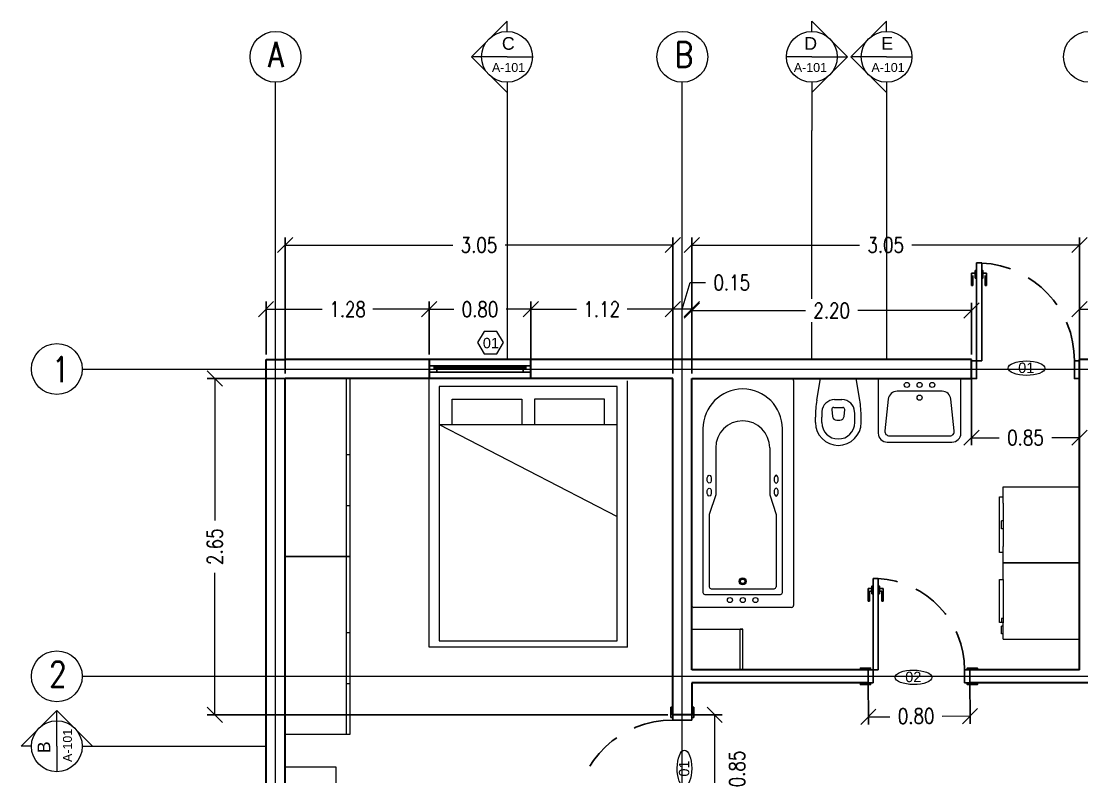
# Model space of a CAD drawing. Header units: metres. Extents: x 60.2 to 105.7, y 8.7 to 63.7.
# Drawn here: x 74.16 to 82.5, y 41.94 to 47.89 of the extents above; entities that cross this region are included whole.
import ezdxf

# ---------------------------------------------------------------- set-up
doc = ezdxf.new("R2010")
doc.units = ezdxf.units.M
doc.header["$LTSCALE"] = 5
doc.header["$MEASUREMENT"] = 0
doc.linetypes.add('TRATTEGGIATA2', pattern=[0.375, 0.25, -0.125])
doc.layers.get('0').update_dxf_attribs({"color": 30})
doc.layers.get('DEFPOINTS').update_dxf_attribs({"color": 210})
for name, color, linetype, lineweight in [('A-ANNO-DIMS', 3, 'Continuous', 9), ('A-ANNO-SYMB', 3, 'Continuous', 18), ('A-ANNO-TEXT', 3, 'Continuous', 18), ('A-DOOR-FULL', 4, 'Continuous', 25), ('A-FURN', 8, 'Continuous', 18), ('A-GLAZ-FULL', 4, 'Continuous', 25), ('A-WALL-FULL-EXTR', 7, 'Continuous', 35), ('A-WALL-FULL-INTR', 7, 'Continuous', 35)]:
    doc.layers.add(name, color=color, linetype=linetype, lineweight=lineweight)
doc.styles.add('ARIAL', font='arial.ttf')
doc.styles.add('E-ROMANS', font='romans.shx', dxfattribs={"width": 0.8})
doc.styles.get("Standard").update_dxf_attribs({"font": 'arial.ttf'})
doc.dimstyles.new('E-0100_ARW_18', dxfattribs={"dimscale": 0.001, "dimtxt": 180, "dimasz": 180, "dimexe": 90, "dimexo": 60, "dimgap": 90, "dimtad": 0, "dimzin": 0, "dimdsep": 46, "dimtxsty": 'E-ROMANS', "dimblk": 'OPEN90', "dimcen": 90, "dimclrd": 256, "dimclre": 256, "dimclrt": 256, "dimadec": 0, "dimazin": 0, "dimtfac": 1, "dimtmove": 1, "dimatfit": 3, "dimldrblk": 'OPEN90', "dimfxl": 1, "dimtfill": 1, "dimtolj": 1, "dimtzin": 0, "dimarcsym": 0})

# ---------------------------------------------------------------- blocks, each defined once
blk = doc.blocks.new('_Oblique')
at = {"color": 0, "linetype": 'ByBlock', "lineweight": -2}
blk.add_line((-0.5, -0.5), (0.5, 0.5), dxfattribs=at)
blk = doc.blocks.new('*D216')
at = {"layer": 'A-ANNO-DIMS', "transparency": 16777216}
for p, q in [((79.3582, 45.6196), (79.4212, 45.8296)), ((79.4212, 45.8296), (79.5412, 45.8296)), ((79.4332, 45.6196), (79.2832, 45.6196))]:
    blk.add_line(p, q, dxfattribs=at)
at = {"layer": 'A-ANNO-DIMS', "lineweight": -2, "transparency": 16777216}
for p, q in [((79.2832, 45.1144), (79.2832, 45.6796)), ((79.4332, 45.1144), (79.4332, 45.6796))]:
    blk.add_line(p, q, dxfattribs=at)
at = {"layer": 'DEFPOINTS', "color": 0, "transparency": 16777216}
for p in [(79.2832, 45.6196), (79.2832, 45.0744), (79.4332, 45.0744)]:
    blk.add_point(p, dxfattribs=at)
at = {"layer": 'A-ANNO-DIMS', "transparency": 16777216, "xscale": 0.12, "yscale": 0.12, "zscale": 0.12, "rotation": 180}
blk.add_blockref('_Oblique', (79.2832, 45.6196), dxfattribs=at)
at = {"layer": 'A-ANNO-DIMS', "transparency": 16777216, "xscale": 0.12, "yscale": 0.12, "zscale": 0.12}
blk.add_blockref('_Oblique', (79.4332, 45.6196), dxfattribs=at)
at = {"layer": 'A-ANNO-DIMS', "transparency": 16777216, "insert": (79.7475, 45.8296), "char_height": 0.12, "attachment_point": 5, "style": 'E-ROMANS', "bg_fill": 3, "box_fill_scale": 1.25, "bg_fill_color": 256, "bg_fill_true_color": 13158600, "bg_fill_transparency": 0}
blk.add_mtext('\\A1;0.15', dxfattribs=at)
blk = doc.blocks.new('_Open90')
at = {"color": 0, "linetype": 'ByBlock', "lineweight": -2}
for p, q in [((0, 0), (-1, 0)), ((-0.5, 0.5), (0, 0)), ((0, 0), (-0.5, -0.5))]:
    blk.add_line(p, q, dxfattribs=at)
blk = doc.blocks.new('*D217')
at = {"layer": 'A-ANNO-DIMS', "lineweight": -2, "transparency": 16777216}
for p, q in [((78.1662, 45.1144), (78.1662, 45.6796)), ((79.2832, 45.1144), (79.2832, 45.6796))]:
    blk.add_line(p, q, dxfattribs=at)
at = {"layer": 'A-ANNO-DIMS', "transparency": 16777216}
for p, q in [((78.1662, 45.6196), (78.5253, 45.6196)), ((79.2832, 45.6196), (78.9241, 45.6196))]:
    blk.add_line(p, q, dxfattribs=at)
at = {"layer": 'DEFPOINTS', "color": 0, "transparency": 16777216}
for p in [(78.1662, 45.6196), (78.1662, 45.0744), (79.2832, 45.0744)]:
    blk.add_point(p, dxfattribs=at)
at = {"layer": 'A-ANNO-DIMS', "transparency": 16777216, "xscale": 0.12, "yscale": 0.12, "zscale": 0.12, "rotation": 180}
blk.add_blockref('_Oblique', (78.1662, 45.6196), dxfattribs=at)
at = {"layer": 'A-ANNO-DIMS', "transparency": 16777216, "xscale": 0.12, "yscale": 0.12, "zscale": 0.12}
blk.add_blockref('_Oblique', (79.2832, 45.6196), dxfattribs=at)
at = {"layer": 'A-ANNO-DIMS', "transparency": 16777216, "insert": (78.7247, 45.6196), "char_height": 0.12, "attachment_point": 5, "style": 'E-ROMANS', "bg_fill": 3, "box_fill_scale": 1.25, "bg_fill_color": 256, "bg_fill_true_color": 13158600, "bg_fill_transparency": 0}
blk.add_mtext('\\A1;1.12', dxfattribs=at)
blk = doc.blocks.new('*D218')
at = {"layer": 'A-ANNO-DIMS', "lineweight": -2, "transparency": 16777216}
for p, q in [((77.3662, 45.2644), (77.3662, 45.6796)), ((78.1662, 45.2644), (78.1662, 45.6796))]:
    blk.add_line(p, q, dxfattribs=at)
at = {"layer": 'A-ANNO-DIMS', "transparency": 16777216}
for p, q in [((77.3662, 45.6196), (77.5599, 45.6196)), ((78.1662, 45.6196), (77.9725, 45.6196))]:
    blk.add_line(p, q, dxfattribs=at)
at = {"layer": 'DEFPOINTS', "color": 0, "transparency": 16777216}
for p in [(77.3662, 45.6196), (77.3662, 45.2244), (78.1662, 45.2244)]:
    blk.add_point(p, dxfattribs=at)
at = {"layer": 'A-ANNO-DIMS', "transparency": 16777216, "xscale": 0.12, "yscale": 0.12, "zscale": 0.12, "rotation": 180}
blk.add_blockref('_Oblique', (77.3662, 45.6196), dxfattribs=at)
at = {"layer": 'A-ANNO-DIMS', "transparency": 16777216, "xscale": 0.12, "yscale": 0.12, "zscale": 0.12}
blk.add_blockref('_Oblique', (78.1662, 45.6196), dxfattribs=at)
at = {"layer": 'A-ANNO-DIMS', "transparency": 16777216, "insert": (77.7662, 45.6196), "char_height": 0.12, "attachment_point": 5, "style": 'E-ROMANS', "bg_fill": 3, "box_fill_scale": 1.25, "bg_fill_color": 256, "bg_fill_true_color": 13158600, "bg_fill_transparency": 0}
blk.add_mtext('\\A1;0.80', dxfattribs=at)
blk = doc.blocks.new('*D219')
at = {"layer": 'A-ANNO-DIMS', "lineweight": -2, "transparency": 16777216}
for p, q in [((76.0832, 45.2644), (76.0832, 45.6796)), ((77.3662, 45.2644), (77.3662, 45.6796))]:
    blk.add_line(p, q, dxfattribs=at)
at = {"layer": 'A-ANNO-DIMS', "transparency": 16777216}
for p, q in [((76.0832, 45.6196), (76.5253, 45.6196)), ((77.3662, 45.6196), (76.9241, 45.6196))]:
    blk.add_line(p, q, dxfattribs=at)
at = {"layer": 'DEFPOINTS', "color": 0, "transparency": 16777216}
for p in [(76.0832, 45.6196), (76.0832, 45.2244), (77.3662, 45.2244)]:
    blk.add_point(p, dxfattribs=at)
at = {"layer": 'A-ANNO-DIMS', "transparency": 16777216, "xscale": 0.12, "yscale": 0.12, "zscale": 0.12, "rotation": 180}
blk.add_blockref('_Oblique', (76.0832, 45.6196), dxfattribs=at)
at = {"layer": 'A-ANNO-DIMS', "transparency": 16777216, "xscale": 0.12, "yscale": 0.12, "zscale": 0.12}
blk.add_blockref('_Oblique', (77.3662, 45.6196), dxfattribs=at)
at = {"layer": 'A-ANNO-DIMS', "transparency": 16777216, "insert": (76.7247, 45.6196), "char_height": 0.12, "attachment_point": 5, "style": 'E-ROMANS', "bg_fill": 3, "box_fill_scale": 1.25, "bg_fill_color": 256, "bg_fill_true_color": 13158600, "bg_fill_transparency": 0}
blk.add_mtext('\\A1;1.28', dxfattribs=at)
blk = doc.blocks.new('*D220')
at = {"layer": 'A-ANNO-DIMS', "lineweight": -2, "transparency": 16777216}
for p, q in [((76.2332, 45.1144), (76.2332, 46.185)), ((79.2832, 45.1144), (79.2832, 46.185))]:
    blk.add_line(p, q, dxfattribs=at)
at = {"layer": 'A-ANNO-DIMS', "transparency": 16777216}
for p, q in [((76.2332, 46.125), (77.5519, 46.125)), ((79.2832, 46.125), (77.9645, 46.125))]:
    blk.add_line(p, q, dxfattribs=at)
at = {"layer": 'DEFPOINTS', "color": 0, "transparency": 16777216}
for p in [(76.2332, 46.125), (76.2332, 45.0744), (79.2832, 45.0744)]:
    blk.add_point(p, dxfattribs=at)
at = {"layer": 'A-ANNO-DIMS', "transparency": 16777216, "xscale": 0.12, "yscale": 0.12, "zscale": 0.12, "rotation": 180}
blk.add_blockref('_Oblique', (76.2332, 46.125), dxfattribs=at)
at = {"layer": 'A-ANNO-DIMS', "transparency": 16777216, "xscale": 0.12, "yscale": 0.12, "zscale": 0.12}
blk.add_blockref('_Oblique', (79.2832, 46.125), dxfattribs=at)
at = {"layer": 'A-ANNO-DIMS', "transparency": 16777216, "insert": (77.7582, 46.125), "char_height": 0.12, "attachment_point": 5, "style": 'E-ROMANS', "bg_fill": 3, "box_fill_scale": 1.25, "bg_fill_color": 256, "bg_fill_true_color": 13158600, "bg_fill_transparency": 0}
blk.add_mtext('\\A1;3.05', dxfattribs=at)
blk = doc.blocks.new('*D221')
at = {"layer": 'A-ANNO-DIMS', "lineweight": -2, "transparency": 16777216}
for p, q in [((79.4332, 45.1144), (79.4332, 46.185)), ((82.4832, 45.1644), (82.4832, 46.185))]:
    blk.add_line(p, q, dxfattribs=at)
at = {"layer": 'A-ANNO-DIMS', "transparency": 16777216}
for p, q in [((79.4332, 46.125), (80.7519, 46.125)), ((82.4832, 46.125), (81.1645, 46.125))]:
    blk.add_line(p, q, dxfattribs=at)
at = {"layer": 'DEFPOINTS', "color": 0, "transparency": 16777216}
for p in [(79.4332, 46.125), (79.4332, 45.0744), (82.4832, 45.1244)]:
    blk.add_point(p, dxfattribs=at)
at = {"layer": 'A-ANNO-DIMS', "transparency": 16777216, "xscale": 0.12, "yscale": 0.12, "zscale": 0.12, "rotation": 180}
blk.add_blockref('_Oblique', (79.4332, 46.125), dxfattribs=at)
at = {"layer": 'A-ANNO-DIMS', "transparency": 16777216, "xscale": 0.12, "yscale": 0.12, "zscale": 0.12}
blk.add_blockref('_Oblique', (82.4832, 46.125), dxfattribs=at)
at = {"layer": 'A-ANNO-DIMS', "transparency": 16777216, "insert": (80.9582, 46.125), "char_height": 0.12, "attachment_point": 5, "style": 'E-ROMANS', "bg_fill": 3, "box_fill_scale": 1.25, "bg_fill_color": 256, "bg_fill_true_color": 13158600, "bg_fill_transparency": 0}
blk.add_mtext('\\A1;3.05', dxfattribs=at)
blk = doc.blocks.new('*D224')
at = {"layer": 'A-ANNO-DIMS', "lineweight": -2, "transparency": 16777216}
for p, q in [((79.2432, 45.0744), (75.6201, 45.0744)), ((79.2432, 42.4294), (75.6201, 42.4294))]:
    blk.add_line(p, q, dxfattribs=at)
at = {"layer": 'A-ANNO-DIMS', "transparency": 16777216}
for p, q in [((75.6801, 45.0744), (75.6801, 43.9582)), ((75.6801, 42.4294), (75.6801, 43.5456))]:
    blk.add_line(p, q, dxfattribs=at)
at = {"layer": 'DEFPOINTS', "color": 0, "transparency": 16777216}
for p in [(79.2832, 45.0744), (75.6801, 42.4294), (79.2832, 42.4294)]:
    blk.add_point(p, dxfattribs=at)
at = {"layer": 'A-ANNO-DIMS', "transparency": 16777216, "xscale": 0.12, "yscale": 0.12, "zscale": 0.12}
for p, rotation in [((75.6801, 45.0744), 90), ((75.6801, 42.4294), 270)]:
    blk.add_blockref('_Oblique', p, dxfattribs=dict(at, rotation=rotation))
at = {"layer": 'A-ANNO-DIMS', "transparency": 16777216, "insert": (75.6801, 43.7519), "char_height": 0.12, "attachment_point": 5, "rotation": 90, "style": 'E-ROMANS', "bg_fill": 3, "box_fill_scale": 1.25, "bg_fill_color": 256, "bg_fill_true_color": 13158600, "bg_fill_transparency": 0}
blk.add_mtext('\\A1;2.65', dxfattribs=at)
blk = doc.blocks.new('*D225')
at = {"layer": 'A-ANNO-DIMS', "lineweight": -2, "transparency": 16777216}
for p, q in [((79.3232, 42.4294), (79.6726, 42.4294)), ((79.3232, 41.5794), (79.6726, 41.5794))]:
    blk.add_line(p, q, dxfattribs=at)
at = {"layer": 'A-ANNO-DIMS', "transparency": 16777216}
blk.add_line((79.6126, 42.4294), (79.6126, 41.5794), dxfattribs=at)
at = {"layer": 'DEFPOINTS', "color": 0, "transparency": 16777216}
for p in [(79.2832, 42.4294), (79.2832, 41.5794), (79.6126, 41.5794)]:
    blk.add_point(p, dxfattribs=at)
at = {"layer": 'A-ANNO-DIMS', "transparency": 16777216, "xscale": 0.12, "yscale": 0.12, "zscale": 0.12}
for p, rotation in [((79.6126, 42.4294), 90), ((79.6126, 41.5794), 270)]:
    blk.add_blockref('_Oblique', p, dxfattribs=dict(at, rotation=rotation))
at = {"layer": 'A-ANNO-DIMS', "transparency": 16777216, "insert": (79.7895, 42.0044), "char_height": 0.12, "attachment_point": 5, "rotation": 90, "style": 'E-ROMANS', "bg_fill": 3, "box_fill_scale": 1.25, "bg_fill_color": 256, "bg_fill_true_color": 13158600, "bg_fill_transparency": 0}
blk.add_mtext('\\A1;0.85', dxfattribs=at)
blk = doc.blocks.new('*D202')
at = {"layer": 'A-ANNO-DIMS', "lineweight": -2, "transparency": 16777216}
for p, q in [((81.6332, 45.0699), (81.6332, 44.5498)), ((82.4832, 45.0699), (82.4832, 44.5498))]:
    blk.add_line(p, q, dxfattribs=at)
at = {"layer": 'A-ANNO-DIMS', "transparency": 16777216}
for p, q in [((81.6332, 44.6098), (81.8519, 44.6098)), ((82.4832, 44.6098), (82.2645, 44.6098))]:
    blk.add_line(p, q, dxfattribs=at)
at = {"layer": 'DEFPOINTS', "color": 0, "transparency": 16777216}
for p in [(81.6332, 45.1099), (82.4832, 45.1099), (82.4832, 44.6098)]:
    blk.add_point(p, dxfattribs=at)
at = {"layer": 'A-ANNO-DIMS', "transparency": 16777216, "xscale": 0.12, "yscale": 0.12, "zscale": 0.12, "rotation": 180}
blk.add_blockref('_Oblique', (81.6332, 44.6098), dxfattribs=at)
at = {"layer": 'A-ANNO-DIMS', "transparency": 16777216, "xscale": 0.12, "yscale": 0.12, "zscale": 0.12}
blk.add_blockref('_Oblique', (82.4832, 44.6098), dxfattribs=at)
at = {"layer": 'A-ANNO-DIMS', "transparency": 16777216, "insert": (82.0582, 44.6098), "char_height": 0.12, "attachment_point": 5, "style": 'E-ROMANS', "bg_fill": 3, "box_fill_scale": 1.25, "bg_fill_color": 256, "bg_fill_true_color": 13158600, "bg_fill_transparency": 0}
blk.add_mtext('\\A1;0.85', dxfattribs=at)
blk = doc.blocks.new('*D203')
at = {"layer": 'A-ANNO-DIMS', "lineweight": -2, "transparency": 16777216}
for p, q in [((79.4332, 45.2644), (79.4332, 45.6692)), ((81.6332, 45.2644), (81.6332, 45.6692))]:
    blk.add_line(p, q, dxfattribs=at)
at = {"layer": 'A-ANNO-DIMS', "transparency": 16777216}
for p, q in [((79.4332, 45.6092), (80.3269, 45.6092)), ((81.6332, 45.6092), (80.7395, 45.6092))]:
    blk.add_line(p, q, dxfattribs=at)
at = {"layer": 'DEFPOINTS', "color": 0, "transparency": 16777216}
for p in [(81.6332, 45.6092), (79.4332, 45.2244), (81.6332, 45.2244)]:
    blk.add_point(p, dxfattribs=at)
at = {"layer": 'A-ANNO-DIMS', "transparency": 16777216, "xscale": 0.12, "yscale": 0.12, "zscale": 0.12, "rotation": 180}
blk.add_blockref('_Oblique', (79.4332, 45.6092), dxfattribs=at)
at = {"layer": 'A-ANNO-DIMS', "transparency": 16777216, "xscale": 0.12, "yscale": 0.12, "zscale": 0.12}
blk.add_blockref('_Oblique', (81.6332, 45.6092), dxfattribs=at)
at = {"layer": 'A-ANNO-DIMS', "transparency": 16777216, "insert": (80.5332, 45.6092), "char_height": 0.12, "attachment_point": 5, "style": 'E-ROMANS', "bg_fill": 3, "box_fill_scale": 1.25, "bg_fill_color": 256, "bg_fill_true_color": 13158600, "bg_fill_transparency": 0}
blk.add_mtext('\\A1;2.20', dxfattribs=at)
blk = doc.blocks.new('*D228')
at = {"layer": 'A-ANNO-DIMS', "lineweight": -2, "transparency": 16777216}
for p, q in [((80.8194, 42.738), (80.8218, 42.3536)), ((81.6194, 42.743), (81.6218, 42.3585))]:
    blk.add_line(p, q, dxfattribs=at)
at = {"layer": 'A-ANNO-DIMS', "transparency": 16777216}
for p, q in [((80.8214, 42.4136), (80.9912, 42.4146)), ((81.6214, 42.4185), (81.4037, 42.4171))]:
    blk.add_line(p, q, dxfattribs=at)
at = {"layer": 'DEFPOINTS', "color": 0, "transparency": 16777216}
for p in [(80.8192, 42.778), (81.6192, 42.783), (81.6214, 42.4185)]:
    blk.add_point(p, dxfattribs=at)
at = {"layer": 'A-ANNO-DIMS', "transparency": 16777216, "xscale": 0.12, "yscale": 0.12, "zscale": 0.12}
for p, rotation in [((80.8214, 42.4136), 180.3536814932403), ((81.6214, 42.4185), 0.3536814932403859)]:
    blk.add_blockref('_Oblique', p, dxfattribs=dict(at, rotation=rotation))
at = {"layer": 'A-ANNO-DIMS', "transparency": 16777216, "insert": (81.1974, 42.4207), "char_height": 0.12, "attachment_point": 5, "rotation": 0.35368, "style": 'E-ROMANS', "bg_fill": 3, "box_fill_scale": 1.25, "bg_fill_color": 256, "bg_fill_true_color": 13158600, "bg_fill_transparency": 0}
blk.add_mtext('\\A1;0.80', dxfattribs=at)
blk = doc.blocks.new('*D204')
at = {"layer": 'A-ANNO-DIMS', "lineweight": -2, "transparency": 16777216}
for p, q in [((82.4832, 45.2644), (82.4832, 45.6796)), ((83.4832, 45.2644), (83.4832, 45.6796))]:
    blk.add_line(p, q, dxfattribs=at)
at = {"layer": 'A-ANNO-DIMS', "transparency": 16777216}
for p, q in [((82.4832, 45.6196), (82.7838, 45.6196)), ((83.4832, 45.6196), (83.1826, 45.6196))]:
    blk.add_line(p, q, dxfattribs=at)
at = {"layer": 'DEFPOINTS', "color": 0, "transparency": 16777216}
for p in [(82.4832, 45.6196), (82.4832, 45.2244), (83.4832, 45.2244)]:
    blk.add_point(p, dxfattribs=at)
at = {"layer": 'A-ANNO-DIMS', "transparency": 16777216, "xscale": 0.12, "yscale": 0.12, "zscale": 0.12, "rotation": 180}
blk.add_blockref('_Oblique', (82.4832, 45.6196), dxfattribs=at)
at = {"layer": 'A-ANNO-DIMS', "transparency": 16777216, "xscale": 0.12, "yscale": 0.12, "zscale": 0.12}
blk.add_blockref('_Oblique', (83.4832, 45.6196), dxfattribs=at)
at = {"layer": 'A-ANNO-DIMS', "transparency": 16777216, "insert": (82.9832, 45.6196), "char_height": 0.12, "attachment_point": 5, "style": 'E-ROMANS', "bg_fill": 3, "box_fill_scale": 1.25, "bg_fill_color": 256, "bg_fill_true_color": 13158600, "bg_fill_transparency": 0}
blk.add_mtext('\\A1;1.00', dxfattribs=at)
blk = doc.blocks.new('ORR14C226')
for p, q in [((-0.1688, -0.1697), (-0.14, 0)), ((-0.14, 0), (0.14, 0)), ((0, 0), (0, 0)), ((0, 0), (0, 0)), ((0, 0), (0, 0)), ((0, 0), (0, 0)), ((0, 0), (0, 0)), ((0, 0), (0, 0)), ((0, 0), (0, 0)), ((0, 0), (0, 0)), ((0, 0), (0, 0)), ((0, 0), (0, 0)), ((0, 0), (0, 0)), ((0, 0), (0, 0)), ((0, 0), (0, 0)), ((0, 0), (0, 0)), ((0, 0), (0, 0)), ((0, 0), (0, 0)), ((0, 0), (0, 0)), ((0, 0), (0, 0)), ((0, 0), (0, 0)), ((0, 0), (0, 0)), ((0, 0), (0, 0)), ((0, 0), (0, 0)), ((0, 0), (0, 0)), ((0.1688, -0.1697), (0.14, 0)), ((0, 0), (0, 0)), ((0, 0), (0, 0)), ((0, 0), (0, 0)), ((0, 0), (0, 0)), ((0, 0), (0, 0)), ((0, 0), (0, 0)), ((0, 0), (0, 0)), ((0, 0), (0, 0)), ((0, 0), (0, 0)), ((0, 0), (0, 0)), ((0, 0), (0, 0)), ((0, 0), (0, 0)), ((0, 0), (0, 0)), ((0, 0), (0, 0)), ((0, 0), (0, 0)), ((0, 0), (0, 0)), ((0, 0), (0, 0)), ((0, 0), (0, 0)), ((0, 0), (0, 0)), ((0, 0), (0, 0)), ((0, 0), (0, 0)), ((0, 0), (0, 0)), ((0, 0), (0, 0)), ((0, 0), (0, 0)), ((0, 0), (0, 0)), ((0, 0), (0, 0)), ((0, 0), (0, 0)), ((0, 0), (0, 0)), ((-0.0289, -0.1656), (0.0289, -0.1656)), ((-0.0508, -0.243), (-0.0454, -0.298)), ((-0.0359, -0.2265), (0.0359, -0.2265)), ((0.0454, -0.298), (0.0508, -0.243)), ((-0.18, -0.345), (-0.18, -0.3034)), ((-0.13, -0.345), (-0.13, -0.3034)), ((-0.0125, -0.3278), (0.0125, -0.3278)), ((0.13, -0.345), (0.13, -0.3034)), ((0.18, -0.345), (0.18, -0.3034))]:
    blk.add_line(p, q)
for centre, radius, start, end in [((0, 0), 0.0000003, 90, 152.53417), ((0, 0), 0.0000003, 332.53417, 90), ((0, 0), 0.0000003, 332.53417, 90), ((0, 0), 0.0000001, 332.53417, 90), ((0, 0), 0.0000001, 270, 332.53417), ((0, 0), 0.0000001, 270, 332.53417), ((0, 0), 0.0000001, 332.53417, 90), ((0, 0), 0.0000001, 90, 152.53417), ((0, 0), 0.0000001, 90, 152.53417), ((0, 0), 0.0000001, 152.53417, 270), ((0, 0), 0.0000001, 90, 152.53417), ((0, 0), 0.0000001, 0, 90), ((0, 0), 0.0000001, 90, 180), ((0, 0), 0.0000001, 180, 270), ((0, 0), 0.0000001, 270, 0), ((0, 0), 0.0000001, 0, 90), ((0, 0), 0.0000001, 90, 180), ((-0.02, -0.28), 0.2, 0, 0), ((0, 0), 0.0000003, 152.53417, 270), ((0, 0), 0.0000003, 270, 332.53417), ((0, 0), 0.0000001, 270, 332.53417), ((0, 0), 0.0000001, 332.53417, 90), ((0, 0), 0.0000001, 90, 152.53417), ((0, 0), 0.0000001, 152.53417, 270), ((0, 0), 0.0000001, 332.53417, 90), ((0, 0), 0.0000001, 90, 152.53417), ((0, 0), 0.0000001, 152.53417, 270), ((0, 0), 0.0000001, 180, 270), ((0, 0), 0.0000001, 180, 270), ((0, 0), 0.0000001, 90, 180), ((0, 0), 0.0000001, 0, 90), ((0, 0), 0.0000001, 270, 0), ((0, 0), 0.0000001, 180, 270), ((0, 0), 0.0000001, 90, 180), ((0, 0), 0.0000001, 270, 0), ((0, 0), 0.0000001, 360, 90), ((0, 0), 0.0000001, 270, 360), ((0, 0), 0.0000001, 180, 270), ((0, 0), 0.0000001, 90, 180), ((-0.0289, -0.2656), 0.1, 90, 176.66661), ((0.0289, -0.2656), 0.1, 3.33339, 90), ((0.62, -0.3034), 0.8, 170.38235, 180), ((-0.0359, -0.2415), 0.015, 90, 185.63797), ((0.0359, -0.2415), 0.015, 354.36203, 90), ((-0.62, -0.3034), 0.8, 0, 9.61765), ((0.62, -0.3034), 0.75, 176.66661, 180), ((-0.0125, -0.2948), 0.033, 185.63797, 270), ((0.0125, -0.2948), 0.033, 270, 354.36203), ((-0.62, -0.3034), 0.75, 0, 3.33339), ((0, -0.345), 0.18, 180, 0), ((0, -0.345), 0.13, 180, 0)]:
    blk.add_arc(centre, radius, start, end)

msp = doc.modelspace()

# ---------------------------------------------------------------- linework, layer by layer
at = {"layer": 'A-ANNO-DIMS'}
for p, q in [((77.8596, 47.7651), (77.9796, 47.8851)), ((77.9796, 47.8551), (77.9796, 47.8851)), ((77.9796, 47.8051), (77.9796, 47.8551)), ((80.3773, 47.8551), (80.3773, 47.8851)), ((80.4973, 47.7651), (80.3773, 47.8851)), ((80.3773, 47.8051), (80.3773, 47.8551)), ((80.8451, 47.7651), (80.9651, 47.8851)), ((80.9651, 47.8551), (80.9651, 47.8851)), ((80.9651, 47.8051), (80.9651, 47.8551)), ((77.6996, 47.6051), (77.8196, 47.7251)), ((80.6573, 47.6051), (80.5373, 47.7251)), ((80.6851, 47.6051), (80.8051, 47.7251)), ((77.6996, 47.6051), (77.8196, 47.4851)), ((77.7296, 47.6051), (77.7096, 47.6051)), ((77.7796, 47.6051), (77.7296, 47.6051)), ((77.9796, 47.6051), (77.7796, 47.6051)), ((77.9796, 47.6051), (78.1796, 47.6051)), ((80.3773, 47.6051), (80.1773, 47.6051)), ((80.3773, 47.6051), (80.5773, 47.6051)), ((80.6573, 47.6051), (80.5373, 47.4851)), ((80.5773, 47.6051), (80.6273, 47.6051)), ((80.6273, 47.6051), (80.6473, 47.6051)), ((80.6473, 47.6051), (80.6573, 47.6051)), ((80.6851, 47.6051), (80.8051, 47.4851)), ((80.7151, 47.6051), (80.6951, 47.6051)), ((80.7651, 47.6051), (80.7151, 47.6051)), ((80.9651, 47.6051), (80.7651, 47.6051)), ((80.9651, 47.6051), (81.1651, 47.6051)), ((77.8596, 47.4451), (77.9796, 47.3251)), ((77.9796, 47.4051), (77.9796, 47.3551)), ((80.4973, 47.4451), (80.3773, 47.3251)), ((80.3773, 47.4051), (80.3773, 47.3551)), ((80.8451, 47.4451), (80.9651, 47.3251)), ((80.9651, 47.4051), (80.9651, 47.3551)), ((77.9796, 47.3551), (77.9796, 47.3351)), ((77.9796, 47.3351), (77.9796, 47.3251)), ((77.9796, 47.3251), (77.9796, 47.0251)), ((80.3773, 47.3551), (80.3773, 47.3351)), ((80.3773, 47.3351), (80.3773, 47.3251)), ((80.3773, 47.3251), (80.3773, 47.0251)), ((80.9651, 47.3551), (80.9651, 47.3351)), ((80.9651, 47.3351), (80.9651, 47.3251)), ((80.9651, 47.3251), (80.9651, 47.0251)), ((74.4373, 42.4631), (74.3173, 42.3431)), ((74.4373, 42.4531), (74.4373, 42.4631)), ((74.4373, 42.4631), (74.5573, 42.3431)), ((74.4373, 42.4331), (74.4373, 42.4531)), ((74.4373, 42.3831), (74.4373, 42.4331)), ((74.2773, 42.3031), (74.1573, 42.1831)), ((74.4373, 42.1831), (74.4373, 42.3831)), ((74.5973, 42.3031), (74.7173, 42.1831)), ((74.1873, 42.1831), (74.1573, 42.1831)), ((74.2373, 42.1831), (74.1873, 42.1831)), ((74.4373, 42.1831), (74.4373, 41.9831)), ((74.6373, 42.1831), (74.6873, 42.1831)), ((74.6873, 42.1831), (74.7073, 42.1831)), ((74.7073, 42.1831), (74.7173, 42.1831)), ((74.7173, 42.1831), (75.0173, 42.1831))]:
    msp.add_line(p, q, dxfattribs=at)
for centre in [(76.1582, 47.6051), (77.9796, 47.6051), (79.3582, 47.6051), (80.3773, 47.6051), (80.9651, 47.6051), (82.5582, 47.6051), (74.4373, 45.1494), (74.4373, 42.7334), (74.4373, 42.1831)]:
    msp.add_circle(centre, 0.2, dxfattribs=at)
at = {"layer": 'A-ANNO-TEXT'}
for p, q in [((80.3773, 45.2244), (80.3773, 47.0251)), ((75.0173, 42.1831), (76.0832, 42.1831))]:
    msp.add_line(p, q, dxfattribs=at)
at = {"layer": 'A-DOOR-FULL'}
msp.add_line((80.8592, 43.503), (80.8992, 43.503), dxfattribs=at)
at = {"layer": 'A-DOOR-FULL', "color": 252}
for p, q in [((80.8205, 43.423), (80.8205, 43.3245)), ((80.8492, 43.423), (80.8205, 43.423)), ((80.8305, 43.403), (80.8305, 43.3245)), ((80.8492, 43.403), (80.8305, 43.403)), ((80.9092, 43.423), (80.9378, 43.423)), ((80.9092, 43.403), (80.9278, 43.403)), ((80.9278, 43.403), (80.9278, 43.3245)), ((80.9378, 43.423), (80.9378, 43.3245)), ((80.8305, 43.3245), (80.8205, 43.3245)), ((80.9278, 43.3245), (80.9378, 43.3245))]:
    msp.add_line(p, q, dxfattribs=at)
for points in [[(80.8592, 43.443), (80.8492, 43.443), (80.8492, 43.383), (80.8592, 43.383)], [(80.8992, 43.443), (80.9092, 43.443), (80.9092, 43.383), (80.8992, 43.383)]]:
    msp.add_lwpolyline(points, close=True, dxfattribs=at)
at = {"layer": 'A-FURN'}
for p, q in [((76.7124, 45.0744), (76.7124, 43.6744)), ((76.7424, 45.0744), (76.7424, 43.6744)), ((77.3666, 42.9633), (77.3666, 45.0744)), ((78.9266, 42.9633), (78.9266, 45.0568)), ((79.2832, 43.0744), (79.2832, 45.0744)), ((77.4466, 45.0133), (77.4466, 43.0133)), ((78.8466, 45.0133), (77.4466, 45.0133)), ((78.8466, 43.0133), (78.8466, 45.0133)), ((77.5466, 44.7133), (77.5466, 44.9133)), ((77.5466, 44.9133), (78.0966, 44.9133)), ((78.0966, 44.9133), (78.0966, 44.7133)), ((78.7466, 44.9133), (78.1966, 44.9133)), ((78.1966, 44.9133), (78.1966, 44.7133)), ((78.7466, 44.7133), (78.7466, 44.9133)), ((77.4466, 44.7133), (78.8466, 44.7133)), ((77.4466, 44.7133), (78.8466, 43.9898)), ((79.5207, 44.6803), (79.5207, 43.3927)), ((80.1457, 43.3927), (80.1457, 44.6803)), ((80.9698, 44.5744), (81.4798, 44.5744)), ((76.7424, 44.4744), (76.7124, 44.4744)), ((79.6207, 44.5296), (79.6207, 44.1603)), ((80.0457, 44.5296), (80.0457, 44.1603)), ((81.8832, 44.0944), (81.8832, 44.2244)), ((81.8832, 44.2244), (82.4832, 44.2244)), ((79.6207, 44.1603), (79.5707, 44.0045)), ((80.0457, 44.1603), (80.0957, 44.0045)), ((81.8532, 43.7075), (81.8532, 44.1444)), ((81.8532, 44.1444), (81.8832, 44.1444)), ((76.7424, 44.0744), (76.7124, 44.0744)), ((81.8832, 44.0944), (81.8832, 43.7544)), ((79.5707, 44.0045), (79.5707, 43.4362)), ((80.0957, 44.0045), (80.0957, 43.4362)), ((81.8682, 43.8933), (81.8682, 43.9555)), ((81.8832, 43.9555), (81.8682, 43.9555)), ((81.8832, 43.8933), (81.8682, 43.8933)), ((81.8832, 43.6244), (81.8832, 43.7544)), ((76.7424, 43.6744), (76.2324, 43.6744)), ((76.2324, 43.6744), (76.7424, 43.6744)), ((76.7124, 43.6744), (76.7124, 42.2744)), ((76.7424, 43.6744), (76.7424, 42.2744)), ((81.8832, 43.7075), (81.8532, 43.7075)), ((82.4832, 43.6244), (81.8832, 43.6244)), ((81.8832, 43.4944), (81.8832, 43.6244)), ((81.8832, 43.6244), (82.4832, 43.6244)), ((81.8532, 43.1575), (81.8532, 43.4944)), ((81.8532, 43.4944), (81.8832, 43.4944)), ((81.8832, 43.4944), (81.8832, 43.1544)), ((79.5857, 43.4212), (80.0807, 43.4212)), ((79.5357, 43.3777), (80.1307, 43.3777)), ((80.2182, 43.2744), (79.4482, 43.2744)), ((81.8832, 43.1575), (81.8532, 43.1575)), ((81.8682, 43.1875), (81.8682, 43.1575)), ((81.8832, 43.1875), (81.8682, 43.1875)), ((81.8832, 43.0244), (81.8832, 43.1544)), ((76.7424, 43.0744), (76.7124, 43.0744)), ((79.4332, 43.103), (79.8332, 43.103)), ((79.8332, 43.103), (79.8132, 43.103)), ((79.8132, 42.783), (79.8132, 43.103)), ((79.8332, 42.783), (79.8332, 43.103)), ((81.8682, 43.066), (81.8682, 43.1282)), ((81.8832, 43.1282), (81.8682, 43.1282)), ((81.8832, 43.066), (81.8682, 43.066)), ((77.4466, 43.0133), (78.8466, 43.0133)), ((81.8832, 43.0244), (82.4832, 43.0244)), ((78.9266, 42.9633), (77.3666, 42.9633)), ((76.7424, 42.6744), (76.7124, 42.6744)), ((76.7424, 42.2744), (76.2324, 42.2744)), ((76.2332, 42.0213), (76.2332, 41.4213)), ((76.2332, 42.0213), (76.6332, 42.0213)), ((76.6332, 42.0213), (76.6332, 41.4213))]:
    msp.add_line(p, q, dxfattribs=at)
msp.add_lwpolyline([(81.048, 44.9744, 0.38338), (80.9784, 44.9118), (80.9518, 44.6631, 0.445735), (80.9866, 44.6244), (81.463, 44.6244, 0.445735), (81.4978, 44.6631), (81.4713, 44.9118, 0.38338), (81.4017, 44.9744)], format="xyb", close=True, dxfattribs=at)
for centre, radius in [((81.2248, 44.9244), 0.02), ((79.8332, 43.4799), 0.028), ((79.8332, 43.4799), 0.018), ((79.7332, 43.3331), 0.02), ((79.8332, 43.3331), 0.02), ((79.9332, 43.3331), 0.02)]:
    msp.add_circle(centre, radius, dxfattribs=at)
for centre, radius, start, end in [((79.8332, 44.6803), 0.3125, 0, 180), ((79.8332, 44.5296), 0.2125, 0, 180), ((80.9698, 44.6444), 0.07, 180, 270), ((79.5357, 43.3927), 0.015, 180, 270), ((79.5857, 43.4362), 0.015, 180, 270), ((80.0807, 43.4362), 0.015, 270, 0), ((80.1307, 43.3927), 0.015, 270, 0), ((79.4482, 43.2894), 0.015, 180, 270), ((80.2182, 43.2894), 0.015, 270, 0)]:
    msp.add_arc(centre, radius, start, end, dxfattribs=at)
for centre in [(79.5699, 44.2831), (79.5699, 44.1817)]:
    msp.add_ellipse(centre, major_axis=(0, 0.031), ratio=0.523809, dxfattribs=at)
at = {"layer": 'A-FURN', "extrusion": (0, 0, -1)}
for centre in [(80.0965, 44.2831), (80.0965, 44.1817)]:
    msp.add_ellipse(centre, major_axis=(0, 0.031), ratio=0.523809, dxfattribs=at)
at = {"layer": 'A-WALL-FULL-EXTR'}
for p, q in [((76.0832, 39.2244), (76.0832, 45.2244)), ((78.1662, 45.0744), (78.1662, 45.2244)), ((81.6332, 45.0744), (81.6332, 45.2244)), ((82.4832, 42.783), (82.4832, 45.2244)), ((84.2832, 45.2244), (82.4832, 45.2244)), ((76.2332, 41.4653), (76.2332, 45.0744)), ((79.2832, 45.0744), (76.2332, 45.0744)), ((77.0332, 45.0744), (76.2332, 45.0744)), ((79.2832, 45.0744), (78.4832, 45.0744)), ((79.2832, 42.4294), (79.2832, 45.0744)), ((79.4332, 45.0744), (81.6332, 45.0744)), ((79.4332, 42.783), (79.4332, 45.0744)), ((80.8192, 42.783), (79.4332, 42.783)), ((80.8192, 42.783), (80.8192, 42.778)), ((81.6192, 42.783), (81.6192, 42.778)), ((80.8192, 42.683), (79.4332, 42.683)), ((79.4332, 42.683), (79.4332, 42.4294)), ((80.8192, 42.688), (80.8192, 42.683)), ((81.6192, 42.688), (81.6192, 42.683)), ((82.6332, 42.683), (81.6192, 42.683))]:
    msp.add_line(p, q, dxfattribs=at)
msp.add_lwpolyline([(80.8832, 45.2244), (77.8332, 45.2244)], dxfattribs=at)
at = {"layer": 'A-WALL-FULL-INTR'}
for p, q in [((76.0832, 45.2244), (76.2332, 45.2244)), ((77.8332, 45.2244), (76.2332, 45.2244)), ((77.3662, 45.2244), (77.3662, 45.0744)), ((81.6332, 45.2244), (80.8832, 45.2244)), ((82.4832, 42.783), (81.6192, 42.783)), ((79.4332, 42.4294), (79.2832, 42.4294))]:
    msp.add_line(p, q, dxfattribs=at)

# ---------------------------------------------------------------- texts
at = {"layer": 'A-ANNO-DIMS'}
for s, width, insert, char_height, attachment_point in [('C', 0.51526, (77.9387, 47.7604), 0.1, 1), ('D', 0.51526, (80.4183, 47.7604), 0.1, 3), ('E', 0.51526, (80.9242, 47.7604), 0.1, 1), ('A-101', 1.322882, (77.8606, 47.5563), 0.07, 1), ('A-101', 1.322882, (80.4964, 47.5563), 0.07, 3), ('A-101', 1.322882, (80.8461, 47.5563), 0.07, 1)]:
    msp.add_mtext_dynamic_manual_height_columns(s, width=width, gutter_width=12.5, heights=[0], dxfattribs=dict(at, insert=insert, char_height=char_height, attachment_point=attachment_point))
at = {"layer": 'A-ANNO-DIMS', "attachment_point": 1, "rotation": 90}
for s, width, insert, char_height in [('A-101', 1.322882, (74.486, 42.0593), 0.07), ('B', 0.51526, (74.2857, 42.128), 0.1)]:
    msp.add_mtext_dynamic_manual_height_columns(s, width=width, gutter_width=12.5, heights=[0], dxfattribs=dict(at, insert=insert, char_height=char_height))
at = {"layer": 'A-ANNO-TEXT', "char_height": 0.2, "attachment_point": 1, "style": 'E-ROMANS'}
for s, insert in [('A', (76.0979, 47.7224)), ('B', (79.2979, 47.7224)), ('1', (74.3997, 45.2464)), ('2', (74.377, 42.8508))]:
    msp.add_mtext_dynamic_manual_height_columns(s, width=0.340207, gutter_width=9, heights=[0], dxfattribs=dict(at, insert=insert))

# ---------------------------------------------------------------- next in the draw order: dimensions: what is measured, and where the dimension line sits
at = {"layer": 'A-ANNO-DIMS'}
dim = msp.add_linear_dim(base=(79.2832, 45.6196), p1=(79.4332, 45.0744), p2=(79.2832, 45.0744), dimstyle='E-0100_ARW_18', override={"dimtxt": 120, "dimasz": 120, "dimexe": 60, "dimexo": 40, "dimgap": 60, "dimblk": 'Oblique', "dimcen": 60, "dimlwd": 65535}, dxfattribs=at)
dim.commit()
dim.dimension.update_dxf_attribs({"geometry": '*D216', "text_midpoint": (79.6012, 45.8296)})
dim = msp.add_linear_dim(base=(81.6214, 42.4185), p1=(80.8192, 42.778), p2=(81.6192, 42.783), angle=0.35368, dimstyle='E-0100_ARW_18', override={"dimtxt": 120, "dimasz": 120, "dimexe": 60, "dimexo": 40, "dimgap": 60, "dimblk": 'Oblique', "dimcen": 60, "dimtmove": 2, "dimlwd": 65535}, dxfattribs=at)
dim.commit()
dim.dimension.update_dxf_attribs({"geometry": '*D228', "text_midpoint": (81.1974, 42.4207), "dimtype": 161})

# ---------------------------------------------------------------- next in the draw order: linework, layer by layer
at = {"layer": 'A-ANNO-SYMB', "color": 7}
msp.add_ellipse((81.1772, 42.725), major_axis=(-0.1441, 0.0004), ratio=0.395468, dxfattribs=at)
at = {"layer": 'A-DOOR-FULL'}
for p, q in [((80.8592, 42.783), (80.8592, 43.503)), ((80.8992, 42.783), (80.8992, 43.503)), ((80.8592, 42.803), (80.8592, 42.683)), ((80.8192, 42.683), (80.8192, 42.783)), ((80.8192, 42.783), (80.8592, 42.783)), ((80.8592, 42.783), (80.8992, 42.783)), ((81.6192, 42.783), (81.5792, 42.783)), ((81.5792, 42.783), (81.5792, 42.683)), ((81.6192, 42.683), (81.6192, 42.783)), ((80.8592, 42.683), (80.8192, 42.683)), ((81.5792, 42.683), (81.6192, 42.683))]:
    msp.add_line(p, q, dxfattribs=at)
for points in [[(80.7592, 42.783), (80.8392, 42.783), (80.8392, 42.798), (80.7592, 42.798)], [(81.6792, 42.783), (81.5992, 42.783), (81.5992, 42.798), (81.6792, 42.798)], [(80.7592, 42.683), (80.8392, 42.683), (80.8392, 42.668), (80.7592, 42.668)], [(81.6792, 42.683), (81.5992, 42.683), (81.5992, 42.668), (81.6792, 42.668)]]:
    msp.add_lwpolyline(points, close=True, dxfattribs=at)
at = {"layer": 'A-DOOR-FULL', "color": 251, "linetype": 'TRATTEGGIATA2', "ltscale": 0.25}
msp.add_arc((80.8592, 42.783), 0.72, 0, 86.81526, dxfattribs=at)

# ---------------------------------------------------------------- next in the draw order: texts
at = {"layer": 'A-ANNO-SYMB', "color": 7, "style": 'ARIAL'}
msp.add_text('02', height=0.0816, dxfattribs=at).set_placement((81.112, 42.6872))

# ---------------------------------------------------------------- next in the draw order: dimensions: what is measured, and where the dimension line sits
at = {"layer": 'A-ANNO-DIMS'}
dim = msp.add_linear_dim(base=(78.1662, 45.6196), p1=(79.2832, 45.0744), p2=(78.1662, 45.0744), dimstyle='E-0100_ARW_18', override={"dimtxt": 120, "dimasz": 120, "dimexe": 60, "dimexo": 40, "dimgap": 60, "dimblk": 'Oblique', "dimcen": 60, "dimlwd": 65535}, dxfattribs=at)
dim.commit()
dim.dimension.update_dxf_attribs({"geometry": '*D217', "text_midpoint": (78.7247, 45.6196)})

# ---------------------------------------------------------------- next in the draw order: dimensions: what is measured, and where the dimension line sits
dim = msp.add_linear_dim(base=(77.3662, 45.6196), p1=(78.1662, 45.2244), p2=(77.3662, 45.2244), dimstyle='E-0100_ARW_18', override={"dimtxt": 120, "dimasz": 120, "dimexe": 60, "dimexo": 40, "dimgap": 60, "dimblk": 'Oblique', "dimcen": 60, "dimlwd": 65535}, dxfattribs=at)
dim.commit()
dim.dimension.update_dxf_attribs({"geometry": '*D218', "text_midpoint": (77.7662, 45.6196)})

# ---------------------------------------------------------------- next in the draw order: dimensions: what is measured, and where the dimension line sits
dim = msp.add_linear_dim(base=(76.0832, 45.6196), p1=(77.3662, 45.2244), p2=(76.0832, 45.2244), dimstyle='E-0100_ARW_18', override={"dimtxt": 120, "dimasz": 120, "dimexe": 60, "dimexo": 40, "dimgap": 60, "dimblk": 'Oblique', "dimcen": 60, "dimlwd": 65535}, dxfattribs=at)
dim.commit()
dim.dimension.update_dxf_attribs({"geometry": '*D219', "text_midpoint": (76.7247, 45.6196)})

# ---------------------------------------------------------------- next in the draw order: dimensions: what is measured, and where the dimension line sits
dim = msp.add_linear_dim(base=(76.2332, 46.125), p1=(79.2832, 45.0744), p2=(76.2332, 45.0744), dimstyle='E-0100_ARW_18', override={"dimtxt": 120, "dimasz": 120, "dimexe": 60, "dimexo": 40, "dimgap": 60, "dimblk": 'Oblique', "dimcen": 60, "dimlwd": 65535}, dxfattribs=at)
dim.commit()
dim.dimension.update_dxf_attribs({"geometry": '*D220', "text_midpoint": (77.7582, 46.125)})

# ---------------------------------------------------------------- next in the draw order: linework, layer by layer
at = {"layer": 'A-ANNO-SYMB', "color": 7}
msp.add_lwpolyline([(77.9502, 45.3572), (77.8996, 45.4447), (77.7985, 45.4447), (77.748, 45.3572), (77.7985, 45.2696), (77.8996, 45.2696)], close=True, dxfattribs=at)
at = {"layer": 'A-ANNO-TEXT'}
msp.add_line((77.9796, 47.0251), (77.9796, 45.2244), dxfattribs=at)

# ---------------------------------------------------------------- next in the draw order: texts
at = {"layer": 'A-ANNO-SYMB', "color": 7, "style": 'ARIAL'}
msp.add_text('01', height=0.0816, rotation=359.83263, dxfattribs=at).set_placement((77.789, 45.3133))

# ---------------------------------------------------------------- next in the draw order: dimensions: what is measured, and where the dimension line sits
at = {"layer": 'A-ANNO-DIMS'}
dim = msp.add_linear_dim(base=(79.4332, 46.125), p1=(82.4832, 45.1244), p2=(79.4332, 45.0744), dimstyle='E-0100_ARW_18', override={"dimtxt": 120, "dimasz": 120, "dimexe": 60, "dimexo": 40, "dimgap": 60, "dimblk": 'Oblique', "dimcen": 60, "dimlwd": 65535}, dxfattribs=at)
dim.commit()
dim.dimension.update_dxf_attribs({"geometry": '*D221', "text_midpoint": (80.9582, 46.125)})
dim = msp.add_linear_dim(base=(75.6801017871, 42.429392325), p1=(79.2831851495, 45.074392325), p2=(79.2831851495, 42.429392325), angle=90, dimstyle='E-0100_ARW_18', override={"dimtxt": 120, "dimasz": 120, "dimexe": 60, "dimexo": 40, "dimgap": 60, "dimblk": 'Oblique', "dimcen": 60, "dimlwd": 65535}, dxfattribs=at)
dim.commit()
dim.dimension.update_dxf_attribs({"geometry": '*D224', "text_midpoint": (75.6801017871, 43.751892325)})

# ---------------------------------------------------------------- next in the draw order: linework, layer by layer
for p, q in [((79.4482, 45.0744), (80.2182, 45.0744)), ((79.8332, 45.0744), (79.8332, 45.0744)), ((79.8332, 45.0744), (79.8332, 45.0744)), ((79.8332, 45.0744), (79.8332, 45.0744)), ((79.8332, 45.0744), (79.8332, 45.0744)), ((79.8332, 45.0744), (79.8332, 45.0744)), ((79.8332, 45.0744), (79.8332, 45.0744)), ((79.8332, 45.0744), (79.8332, 45.0744)), ((79.8332, 45.0744), (79.8332, 45.0744)), ((79.8332, 45.0744), (79.8332, 45.0744)), ((79.8332, 45.0744), (79.8332, 45.0744)), ((79.8332, 45.0744), (79.8332, 45.0744)), ((79.8332, 45.0744), (79.8332, 45.0744)), ((79.8332, 45.0744), (79.8332, 45.0744)), ((79.8332, 45.0744), (79.8332, 45.0744)), ((79.8332, 45.0744), (79.8332, 45.0744)), ((79.8332, 45.0744), (79.8332, 45.0744)), ((79.8332, 45.0744), (79.8332, 45.0744)), ((79.8332, 45.0744), (79.8332, 45.0744)), ((79.8332, 45.0744), (79.8332, 45.0744)), ((79.8332, 45.0744), (79.8332, 45.0744)), ((79.8332, 45.0744), (79.8332, 45.0744)), ((79.8332, 45.0744), (79.8332, 45.0744)), ((79.8332, 45.0744), (79.8332, 45.0744)), ((79.8332, 45.0744), (79.8332, 45.0744)), ((79.8332, 45.0744), (79.8332, 45.0744)), ((79.8332, 45.0744), (79.8332, 45.0744)), ((79.8332, 45.0744), (79.8332, 45.0744)), ((79.8332, 45.0744), (79.8332, 45.0744)), ((79.8332, 45.0744), (79.8332, 45.0744)), ((79.8332, 45.0744), (79.8332, 45.0744)), ((79.8332, 45.0744), (79.8332, 45.0744)), ((79.8332, 45.0744), (79.8332, 45.0744)), ((79.8332, 45.0744), (79.8332, 45.0744)), ((79.8332, 45.0744), (79.8332, 45.0744)), ((79.8332, 45.0744), (79.8332, 45.0744)), ((79.8332, 45.0744), (79.8332, 45.0744)), ((79.8332, 45.0744), (79.8332, 45.0744)), ((79.8332, 45.0744), (79.8332, 45.0744)), ((79.8332, 45.0744), (79.8332, 45.0744)), ((79.8332, 45.0744), (79.8332, 45.0744)), ((79.8332, 45.0744), (79.8332, 45.0744)), ((79.8332, 45.0744), (79.8332, 45.0744)), ((79.8332, 45.0744), (79.8332, 45.0744)), ((79.8332, 45.0744), (79.8332, 45.0744)), ((79.8332, 45.0744), (79.8332, 45.0744)), ((79.8332, 45.0744), (79.8332, 45.0744)), ((79.8332, 45.0744), (79.8332, 45.0744)), ((79.8332, 45.0744), (79.8332, 45.0744)), ((79.8332, 45.0744), (79.8332, 45.0744)), ((79.8332, 45.0744), (79.8332, 45.0744)), ((79.8332, 45.0744), (79.8332, 45.0744))]:
    msp.add_line(p, q)
for radius, start, end in [(0.0000001, 180, 270), (0.0000001, 90, 180), (0.0000001, 0, 90), (0.0000001, 270, 0), (0.0000001, 180, 270), (0.0000001, 270, 0), (0.0000001, 0, 90), (0.0000001, 90, 180), (0.0000001, 180, 270), (0.0000001, 90, 180), (0.0000001, 0, 90), (0.0000001, 180, 270), (0.0000001, 270, 0), (0.0000001, 0, 90), (0.0000001, 90, 180), (0.0000001, 180, 270), (0.0000001, 270, 0), (0.0000001, 270, 0), (0.0000001, 242.53417, 0), (0.0000001, 180, 242.53417), (0.0000001, 242.53417, 0), (0.0000001, 180, 242.53417), (0.0000001, 180, 242.53417), (0.0000001, 180, 242.53417), (0.0000001, 62.53417, 180), (0.0000001, 0, 62.53417), (0.0000001, 62.53417, 180), (0.0000001, 0, 62.53417), (0.0000001, 62.53417, 180), (0.0000001, 242.53417, 0), (0.0000001, 180, 242.53417), (0.0000001, 62.53417, 180), (0.0000001, 0, 62.53417), (0.0000003, 62.53417, 180), (0.0000003, 62.53417, 180), (0.0000003, 0, 62.53417), (0.0000003, 242.53417, 0), (0.0000003, 180, 242.53417)]:
    msp.add_arc((79.8332, 45.0744), radius, start, end)
for p, q in [((76.1582, 37.0435), (76.1582, 47.4051)), ((74.6373, 42.7334), (87.2742, 42.7334))]:
    msp.add_line(p, q, dxfattribs=at)
at = {"layer": 'A-DOOR-FULL'}
msp.add_line((81.6732, 45.9844), (81.7132, 45.9844), dxfattribs=at)
at = {"layer": 'A-DOOR-FULL', "color": 252}
for p, q in [((81.6345, 45.9044), (81.6345, 45.8059)), ((81.6632, 45.9044), (81.6345, 45.9044)), ((81.7232, 45.9044), (81.7518, 45.9044)), ((81.7518, 45.9044), (81.7518, 45.8059)), ((81.6445, 45.8844), (81.6445, 45.8059)), ((81.7418, 45.8844), (81.7418, 45.8059)), ((81.6445, 45.8059), (81.6345, 45.8059)), ((81.7418, 45.8059), (81.7518, 45.8059))]:
    msp.add_line(p, q, dxfattribs=at)
for points in [[(81.6732, 45.9244), (81.6632, 45.9244), (81.6632, 45.8644), (81.6732, 45.8644)], [(81.7132, 45.9244), (81.7232, 45.9244), (81.7232, 45.8644), (81.7132, 45.8644)]]:
    msp.add_lwpolyline(points, close=True, dxfattribs=at)
at = {"layer": 'A-FURN'}
for p, q in [((80.2182, 45.0744), (79.4332, 45.0744)), ((79.4332, 43.2894), (79.4332, 45.0594)), ((80.2332, 45.0594), (80.2332, 43.2894)), ((80.8998, 45.0744), (80.8998, 44.6444)), ((80.8998, 45.0744), (81.2248, 45.0744))]:
    msp.add_line(p, q, dxfattribs=at)
for centre in [(81.1248, 45.0244), (81.2248, 45.0244), (81.3249, 45.0244)]:
    msp.add_circle(centre, 0.02, dxfattribs=at)
for centre, start, end in [((79.4482, 45.0594), 90, 180), ((80.2182, 45.0594), 0, 90)]:
    msp.add_arc(centre, 0.015, start, end, dxfattribs=at)
at = {"layer": 'A-GLAZ-FULL'}
for p, q in [((77.3662, 45.1744), (77.4062, 45.1744)), ((77.4062, 45.1494), (77.4062, 45.1744)), ((77.4062, 45.1744), (78.1262, 45.1744)), ((77.4062, 45.1619), (78.1262, 45.1619)), ((77.4062, 45.1494), (78.1262, 45.1494)), ((77.4262, 45.1244), (77.4262, 45.1494)), ((78.1062, 45.1244), (78.1062, 45.1494)), ((78.1662, 45.1744), (78.1262, 45.1744)), ((78.1262, 45.1494), (78.1262, 45.1744)), ((77.3662, 45.1244), (77.4262, 45.1244)), ((77.4262, 45.1244), (78.1062, 45.1244)), ((78.1662, 45.1244), (78.1062, 45.1244))]:
    msp.add_line(p, q, dxfattribs=at)

# ---------------------------------------------------------------- next in the draw order: block references
at = {"layer": 'A-FURN'}
msp.add_blockref('ORR14C226', (80.5852, 45.0744), dxfattribs=at)

# ---------------------------------------------------------------- next in the draw order: dimensions: what is measured, and where the dimension line sits
at = {"layer": 'A-ANNO-DIMS'}
for base, p1, p2, picture, middle in [((81.6332, 45.6092), (79.4332, 45.2244), (81.6332, 45.2244), '*D203', (80.5332, 45.6092)), ((82.4832, 45.6196), (83.4832, 45.2244), (82.4832, 45.2244), '*D204', (82.9832, 45.6196)), ((82.4832, 44.6098), (81.6332, 45.1099), (82.4832, 45.1099), '*D202', (82.0582, 44.6098))]:
    dim = msp.add_linear_dim(base=base, p1=p1, p2=p2, dimstyle='E-0100_ARW_18', override={"dimtxt": 120, "dimasz": 120, "dimexe": 60, "dimexo": 40, "dimgap": 60, "dimblk": 'Oblique', "dimcen": 60, "dimlwd": 65535}, dxfattribs=at)
    dim.commit()
    dim.dimension.update_dxf_attribs({"geometry": picture, "text_midpoint": middle})
dim = msp.add_linear_dim(base=(79.6126, 41.5794), p1=(79.2832, 42.4294), p2=(79.2832, 41.5794), angle=90, dimstyle='E-0100_ARW_18', override={"dimtxt": 120, "dimasz": 120, "dimexe": 60, "dimexo": 40, "dimgap": 60, "dimblk": 'Oblique', "dimcen": 60, "dimlwd": 65535}, dxfattribs=at)
dim.commit()
dim.dimension.update_dxf_attribs({"geometry": '*D225', "text_midpoint": (79.7895, 42.0044), "dimtype": 160})

# ---------------------------------------------------------------- next in the draw order: linework, layer by layer
for p, q in [((79.3582, 37.0435), (79.3582, 47.4051)), ((74.6373, 45.1494), (87.2742, 45.1494))]:
    msp.add_line(p, q, dxfattribs=at)
at = {"layer": 'A-ANNO-SYMB', "color": 7}
for centre, major_axis in [((82.0659, 45.1563), (-0.1441, 0.0004)), ((79.3749, 42.0094), (-0.0004, -0.1441))]:
    msp.add_ellipse(centre, major_axis=major_axis, ratio=0.395468, dxfattribs=at)
at = {"layer": 'A-ANNO-TEXT'}
msp.add_line((80.9651, 47.0251), (80.9651, 45.2244), dxfattribs=at)
at = {"layer": 'A-DOOR-FULL'}
for p, q in [((81.6732, 45.2144), (81.6732, 45.9844)), ((81.7132, 45.2144), (81.7132, 45.9844)), ((81.6732, 45.2144), (81.7132, 45.2144)), ((79.4332, 42.4294), (79.2832, 42.4294)), ((79.2832, 42.4294), (79.2832, 42.3894)), ((79.2832, 42.3894), (79.4332, 42.3894)), ((79.4332, 42.3894), (79.4332, 42.4294))]:
    msp.add_line(p, q, dxfattribs=at)
for points in [[(81.6332, 45.0744), (81.6332, 45.2144), (81.6732, 45.2144), (81.6732, 45.0744)], [(82.4832, 45.0744), (82.4832, 45.2144), (82.4432, 45.2144), (82.4432, 45.0744)], [(79.2832, 42.4894), (79.2832, 42.4094), (79.2682, 42.4094), (79.2682, 42.4894)], [(79.4332, 42.4894), (79.4332, 42.4094), (79.4482, 42.4094), (79.4482, 42.4894)]]:
    msp.add_lwpolyline(points, close=True, dxfattribs=at)
at = {"layer": 'A-DOOR-FULL', "color": 251, "linetype": 'TRATTEGGIATA2', "ltscale": 0.25}
for centre, start, end in [((81.6732, 45.2144), 360, 87.02226), ((79.2832, 41.6194), 90, 177.02226)]:
    msp.add_arc(centre, 0.77, start, end, dxfattribs=at)
at = {"layer": 'A-FURN'}
for p, q in [((81.5498, 45.0744), (80.8998, 45.0744)), ((81.5498, 44.6444), (81.5498, 45.0744))]:
    msp.add_line(p, q, dxfattribs=at)
msp.add_arc((81.4798, 44.6444), 0.07, 270, 0, dxfattribs=at)
at = {"layer": 'A-WALL-FULL-EXTR'}
msp.add_line((79.4332, 45.0744), (81.6332, 45.0744), dxfattribs=at)

# ---------------------------------------------------------------- next in the draw order: texts
at = {"layer": 'A-ANNO-SYMB', "color": 7, "style": 'ARIAL'}
msp.add_text('01', height=0.0816, dxfattribs=at).set_placement((82.0007, 45.1185))
msp.add_text('01', height=0.0816, rotation=90, dxfattribs=at).set_placement((79.4127, 41.9442))

doc.saveas('drawing.dxf')
